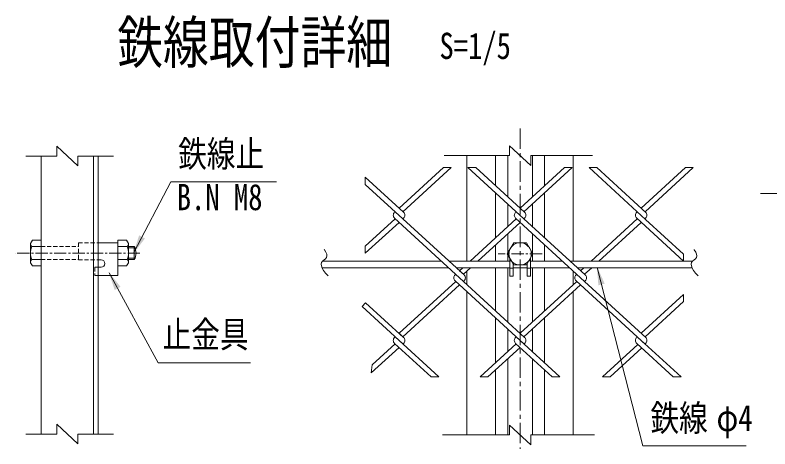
# Model space of a CAD drawing. Units: millimetres, scale not verified, with parts at other scales. Extents: x -4455 to 4455, y -3150 to 3150.
# Drawn here: x 1640 to 3025, y 673 to 1469 of the extents above; entities that cross this region are included whole.
import ezdxf
from ezdxf.enums import TextEntityAlignment as Align

# ---------------------------------------------------------------- set-up
doc = ezdxf.new("R2010")
doc.units = ezdxf.units.MM
doc.header["$LTSCALE"] = 30
for name, pattern in [('USER1', [2, 1.25, -0.25, 0.25, -0.25]), ('USER2', [1.125, 0.75, -0.125, 0.125, -0.125]), ('USER3', [0.375, 0.25, -0.125])]:
    doc.linetypes.add(name, pattern=pattern)
for name, color, linetype, lineweight in [('0-0_D-STR-TXT', 3, 'Continuous', 13), ('0-1_D-STR2', 2, 'Continuous', 13), ('0-2_D-STR-DIM', 4, 'Continuous', 13), ('0-3_D-BMK', 2, 'USER2', 13), ('0-4_D-STR1', 1, 'Continuous', 18), ('0-5_D-STR3', 3, 'Continuous', 13), ('0-F_7詳細', 3, 'Continuous', 18)]:
    doc.layers.add(name, color=color, linetype=linetype, lineweight=lineweight)
doc.layers.add('0-8_D-TTL-TXT', color=7, linetype='Continuous')
doc.styles.add('ＭＳ ゴシック', font='')
doc.styles.get('ＭＳ ゴシック').set_extended_font_data('MS Gothic')

msp = doc.modelspace()

# ---------------------------------------------------------------- linework, layer by layer
at = {"layer": '0-0_D-STR-TXT'}
for points in [[(3007.24, 1141.62), (3358.32, 1141.62), (3455.13, 1292.81)], [(2119.55, 1163.49), (1925.77, 1163.49), (1858.29, 1033.57)], [(2980.73, 678.89), (2791.65, 678.89), (2707.8, 1006.01)], [(2072.26, 831.37), (1902.85, 831.37), (1812.98, 995.99)]]:
    msp.add_lwpolyline(points, dxfattribs=at)
for points in [[(1857.23, 1031.52), (1867.81, 1064.9), (1878.45, 1059.38)], [(1811.88, 998.01), (1833.67, 970.6), (1823.15, 964.85)], [(2707.23, 1008.23), (2721.6, 976.3), (2710, 973.33)]]:
    msp.add_solid(points, dxfattribs=at)
at = {"layer": '0-1_D-STR2', "color": 3}
for p, q in [((2425.81, 1189.45), (2344.44, 1114.89)), ((2440.02, 1189.45), (2351.55, 1108.38)), ((2440.02, 1189.45), (2425.81, 1189.45)), ((2573.58, 1095.36), (2470.89, 1189.45)), ((2485.1, 1189.45), (2470.89, 1189.45)), ((2574.65, 1107.4), (2485.1, 1189.45)), ((2647.84, 1189.45), (2566.47, 1114.89)), ((2662.05, 1189.45), (2573.58, 1108.38)), ((2662.05, 1189.45), (2647.84, 1189.45)), ((2796.67, 1094.37), (2692.92, 1189.45)), ((2707.13, 1189.45), (2692.92, 1189.45)), ((2797.75, 1106.41), (2707.13, 1189.45)), ((2869.87, 1189.45), (2788.5, 1114.89)), ((2884.08, 1189.45), (2795.6, 1108.38)), ((2884.08, 1189.45), (2869.87, 1189.45)), ((2352.62, 1107.4), (2282.55, 1171.6)), ((2282.55, 1171.6), (2282.55, 1158.58)), ((2351.55, 1095.36), (2282.55, 1158.58)), ((2337.34, 1108.38), (2336.27, 1107.4)), ((2337.34, 1108.38), (2336.27, 1107.4)), ((2337.34, 1108.38), (2336.27, 1107.4)), ((2337.34, 1108.38), (2336.27, 1107.4)), ((2559.37, 1108.38), (2558.3, 1107.4)), ((2559.37, 1108.38), (2558.3, 1107.4)), ((2781.39, 1108.38), (2780.32, 1107.4)), ((2781.39, 1108.38), (2780.32, 1107.4)), ((2337.34, 1095.36), (2282.55, 1045.15)), ((2462.56, 980.61), (2336.27, 1096.34)), ((2352.62, 1096.34), (2351.55, 1095.36)), ((2463.63, 992.65), (2351.55, 1095.36)), ((2559.37, 1095.36), (2474.65, 1017.73)), ((2684.59, 980.61), (2558.3, 1096.34)), ((2685.66, 992.65), (2573.58, 1095.36)), ((2781.39, 1095.36), (2696.68, 1017.73)), ((2866.31, 1017.55), (2780.32, 1096.34)), ((2866.31, 1030.57), (2796.67, 1094.37)), ((2344.44, 1088.85), (2282.55, 1032.13)), ((2566.47, 1088.85), (2488.86, 1017.73)), ((2788.5, 1088.85), (2710.89, 1017.73)), ((2461.55, 1005.73), (2455.46, 1000.14)), ((2475.76, 1005.73), (2462.56, 993.63)), ((2683.58, 1005.73), (2677.48, 1000.14)), ((2697.79, 1005.73), (2684.59, 993.63)), ((2448.35, 993.63), (2447.28, 992.65)), ((2448.35, 993.63), (2447.28, 992.65)), ((2670.38, 993.63), (2669.31, 992.65)), ((2670.38, 993.63), (2669.31, 992.65)), ((2448.35, 980.61), (2344.44, 885.39)), ((2455.46, 974.1), (2351.55, 878.88)), ((2573.58, 865.86), (2447.28, 981.59)), ((2463.63, 981.59), (2462.56, 980.61)), ((2574.65, 877.9), (2462.56, 980.61)), ((2670.38, 980.61), (2566.47, 885.39)), ((2677.48, 974.1), (2573.58, 878.88)), ((2796.67, 864.88), (2669.31, 981.59)), ((2685.66, 981.59), (2684.59, 980.61)), ((2797.75, 876.92), (2684.59, 980.61)), ((2866.31, 956.69), (2788.5, 885.39)), ((2866.31, 956.69), (2866.31, 943.67)), ((2283.22, 941.5), (2276.68, 934.46)), ((2352.62, 877.9), (2283.22, 941.5)), ((2866.31, 943.67), (2795.6, 878.88)), ((2351.55, 865.86), (2276.68, 934.46)), ((2337.34, 878.88), (2336.27, 877.9)), ((2337.34, 878.88), (2336.27, 877.9)), ((2417.57, 805.36), (2337.34, 878.88)), ((2352.62, 877.9), (2344.44, 885.39)), ((2639.6, 805.36), (2559.37, 878.88)), ((2781.39, 878.88), (2780.32, 877.9)), ((2781.39, 878.88), (2780.32, 877.9)), ((2861.63, 805.36), (2781.39, 878.88)), ((2344.44, 859.35), (2293.34, 812.52)), ((2337.34, 865.86), (2295.38, 827.41)), ((2403.36, 805.36), (2336.27, 866.84)), ((2352.62, 866.84), (2351.55, 865.86)), ((2559.37, 865.86), (2493.34, 805.36)), ((2625.39, 805.36), (2558.3, 866.84)), ((2574.65, 866.84), (2573.58, 865.86)), ((2782.46, 864.88), (2717.51, 805.36)), ((2789.57, 858.37), (2731.72, 805.36)), ((2847.42, 805.36), (2780.32, 866.84)), ((2788.5, 859.35), (2780.32, 866.84)), ((2796.67, 866.84), (2795.6, 865.86)), ((2796.67, 866.84), (2795.6, 865.86)), ((2295.38, 827.41), (2293.34, 812.52)), ((2417.57, 805.36), (2403.36, 805.36)), ((2639.6, 805.36), (2625.39, 805.36)), ((2731.72, 805.36), (2717.51, 805.36))]:
    msp.add_line(p, q, dxfattribs=at)
at = {"layer": '0-1_D-STR2', "color": 7, "lineweight": 9}
for p, q in [((2588.97, 1122.48), (2588.97, 1081.25)), ((2574.65, 1107.4), (2566.47, 1114.89)), ((2574.65, 1096.34), (2573.58, 1095.36)), ((2204.12, 1017.73), (2422.06, 1017.73)), ((2436.26, 1017.73), (2547.72, 1017.73)), ((2585.22, 1017.73), (2644.08, 1017.73)), ((2658.29, 1017.73), (2882.5, 1017.73)), ((2203.39, 1005.73), (2435.15, 1005.73)), ((2449.36, 1005.73), (2547.72, 1005.73)), ((2553.72, 1005.73), (2579.22, 1005.73)), ((2585.22, 1005.73), (2657.18, 1005.73)), ((2671.39, 1005.73), (2881.78, 1005.73))]:
    msp.add_line(p, q, dxfattribs=at)
at = {"layer": '0-1_D-STR2', "color": 3}
msp.add_lwpolyline([(2566.47, 859.35), (2507.55, 805.36), (2493.34, 805.36)], dxfattribs=at)
for centre, start, end in [((2341.33, 1101.87), 132.5, 227.5), ((2347.55, 1101.87), 312.5, 47.5), ((2563.36, 1101.87), 132.5, 227.5), ((2569.58, 1101.87), 312.5, 47.5), ((2785.39, 1101.87), 132.5, 227.5), ((2791.61, 1101.87), 312.5, 47.5), ((2452.35, 987.12), 132.5, 227.5), ((2458.57, 987.12), 312.5, 47.5), ((2674.38, 987.12), 132.5, 227.5), ((2680.59, 987.12), 312.5, 47.5), ((2341.33, 872.37), 132.5, 227.5), ((2347.55, 872.37), 312.5, 47.5), ((2563.36, 872.37), 132.5, 227.5), ((2569.58, 872.37), 312.5, 47.5), ((2785.39, 872.37), 132.5, 227.5), ((2791.61, 872.37), 312.5, 47.5)]:
    msp.add_arc(centre, 7.5, start, end, dxfattribs=at)
at = {"layer": '0-2_D-STR-DIM'}
for p, q in [((2585.86, 1193.29), (2547.08, 1229.29)), ((2547.08, 1211.29), (2547.08, 1229.29)), ((2547.08, 1211.29), (2427.51, 1211.29)), ((2585.86, 1211.29), (2699.02, 1211.29)), ((2585.86, 1211.29), (2585.86, 1193.29)), ((2547.08, 698.97), (2547.08, 716.97)), ((2585.86, 680.97), (2547.08, 716.97)), ((2547.08, 698.97), (2424.27, 698.97)), ((2585.86, 698.97), (2702.67, 698.97)), ((2585.86, 698.97), (2585.86, 680.97))]:
    msp.add_line(p, q, dxfattribs=at)
at = {"layer": '0-3_D-BMK', "linetype": 'USER1'}
msp.add_line((2566.47, 1260.98), (2566.47, 673.21), dxfattribs=at)
at = {"layer": '0-3_D-BMK'}
for p, q in [((1869.32, 1032.56), (1640.39, 1032.56)), ((2606.77, 1031.08), (2526.12, 1031.08))]:
    msp.add_line(p, q, dxfattribs=at)
at = {"layer": '0-4_D-STR1'}
for p, q in [((1688, 1210.56), (1688, 700.45)), ((1784, 1210.56), (1784, 700.45)), ((1793, 1210.56), (1793, 700.45)), ((2468.97, 1211.29), (2468.97, 1017.73)), ((2521.47, 1211.29), (2521.47, 1156.12)), ((2543.97, 1211.29), (2543.97, 1135.5)), ((2588.97, 1211.29), (2588.97, 1135.5)), ((2611.47, 1211.29), (2611.47, 1156.12)), ((2663.97, 1211.29), (2663.97, 1017.73)), ((2521.47, 1143.1), (2521.47, 1060.63)), ((2611.47, 1143.1), (2611.47, 1060.63)), ((2543.97, 1122.48), (2543.97, 1081.25)), ((2543.97, 1068.23), (2543.97, 1017.73)), ((2588.97, 1068.23), (2588.97, 1017.73)), ((2521.47, 1047.61), (2521.47, 1017.73)), ((2611.47, 1047.61), (2611.47, 1017.73)), ((2468.97, 999.5), (2468.97, 974.74)), ((2521.47, 1005.73), (2521.47, 926.63)), ((2543.97, 1005.73), (2543.97, 906.01)), ((2588.97, 1005.73), (2588.97, 906.01)), ((2611.47, 1005.73), (2611.47, 926.63)), ((2663.97, 999.5), (2663.97, 974.74)), ((2468.97, 961.72), (2468.97, 698.97)), ((2663.97, 961.72), (2663.97, 698.97)), ((2521.47, 913.61), (2521.47, 831.14)), ((2611.47, 913.61), (2611.47, 831.14)), ((2543.97, 892.99), (2543.97, 851.76)), ((2588.97, 892.99), (2588.97, 851.76)), ((2543.97, 838.74), (2543.97, 698.97)), ((2588.97, 838.74), (2588.97, 698.97)), ((2521.47, 818.12), (2521.47, 698.97)), ((2611.47, 818.12), (2611.47, 698.97))]:
    msp.add_line(p, q, dxfattribs=at)
at = {"layer": '0-5_D-STR3'}
for p, q in [((1668.8, 1050.32), (1672.13, 1056.08)), ((1672.13, 1056.08), (1688, 1056.08)), ((1688, 1009.04), (1688, 1056.08)), ((1829.06, 1009.04), (1829.06, 1056.08)), ((1668.8, 1014.8), (1668.8, 1050.32)), ((1670.86, 1044.56), (1688, 1044.56)), ((1793, 1051.52), (1829.06, 1051.52)), ((1829.06, 1051.52), (1829.06, 991.52)), ((1846.2, 1044.56), (1829.06, 1044.56)), ((1848.26, 1014.8), (1848.26, 1050.32)), ((1848.26, 1044.56), (1858.92, 1044.56)), ((1858.92, 1020.56), (1858.92, 1044.56)), ((1668.8, 1014.8), (1672.13, 1009.04)), ((1670.86, 1020.56), (1688, 1020.56)), ((1793, 1020.02), (1798.31, 1020.02)), ((1846.2, 1020.56), (1829.06, 1020.56)), ((1848.26, 1014.8), (1844.94, 1009.04)), ((1848.26, 1020.56), (1858.92, 1020.56)), ((2547.72, 1022.82), (2547.72, 990.04)), ((2550.19, 1018.54), (2547.72, 1018.54)), ((2579.22, 1012.43), (2579.22, 990.04)), ((2582.75, 1018.54), (2585.22, 1018.54)), ((2585.22, 1022.82), (2585.22, 990.04)), ((1672.13, 1009.04), (1688, 1009.04)), ((1793, 1006.52), (1798.31, 1006.52)), ((1844.94, 1009.04), (1829.06, 1009.04)), ((2553.72, 1005.04), (2547.72, 1005.04)), ((2579.22, 1005.04), (2585.22, 1005.04)), ((1793, 991.52), (1829.06, 991.52)), ((2579.22, 990.04), (2585.22, 990.04))]:
    msp.add_line(p, q, dxfattribs=at)
at = {"layer": '0-5_D-STR3', "color": 1, "linetype": 'USER3'}
for p, q in [((1688, 1044.56), (1756.46, 1044.56)), ((1756.46, 1051.52), (1756.46, 1020.02)), ((1756.46, 1051.52), (1793, 1051.52)), ((1688, 1020.56), (1756.46, 1020.56)), ((1756.46, 1020.02), (1793, 1020.02)), ((1786.46, 1006.52), (1793, 1006.52)), ((1786.46, 1006.52), (1786.46, 991.52)), ((1786.46, 991.52), (1793, 991.52))]:
    msp.add_line(p, q, dxfattribs=at)
at = {"layer": '0-5_D-STR3', "color": 1}
for p, q in [((1848.26, 1042.16), (1860.13, 1042.16)), ((1848.26, 1022.96), (1860.13, 1022.96))]:
    msp.add_line(p, q, dxfattribs=at)
at = {"layer": '0-5_D-STR3'}
for points in [[(1848.26, 1050.32), (1844.94, 1056.08), (1829.06, 1056.08)], [(2553.72, 1012.43), (2553.72, 990.04), (2547.72, 990.04)]]:
    msp.add_lwpolyline(points, dxfattribs=at)
msp.add_lwpolyline([(2542.95, 1031.08), (2554.71, 1051.45), (2578.23, 1051.45), (2589.99, 1031.08), (2578.23, 1010.71), (2554.71, 1010.71)], close=True, dxfattribs=at)
msp.add_circle((2566.47, 1031.08), 20.4, dxfattribs=at)
for centre, radius, start, end in [((1677.89, 1050.32), 9.09, 180, 219.3382), ((1704.8, 1032.56), 36, 160.52878, 199.47122), ((1839.17, 1050.32), 9.09, 320.6618, 0), ((1812.26, 1032.56), 36, 340.52878, 19.47122), ((1838.14, 1032.56), 24, 330, 30), ((1677.89, 1014.8), 9.09, 140.6618, 180), ((1798.31, 1013.27), 6.75, 270, 90), ((1839.17, 1014.8), 9.09, 0, 39.3382)]:
    msp.add_arc(centre, radius, start, end, dxfattribs=at)
at = {"layer": '0-F_7詳細', "color": 4}
for p, q in [((1755.58, 1192.56), (1716.81, 1228.56)), ((1716.81, 1210.56), (1716.81, 1228.56)), ((1716.81, 1210.56), (1660.24, 1210.56)), ((1755.58, 1210.56), (1820.85, 1210.56)), ((1755.58, 1210.56), (1755.58, 1192.56)), ((1716.81, 700.45), (1716.81, 718.45)), ((1755.58, 682.45), (1716.81, 718.45)), ((1716.81, 700.45), (1660.24, 700.45)), ((1755.58, 700.45), (1820.85, 700.45)), ((1755.58, 700.45), (1755.58, 682.45))]:
    msp.add_line(p, q, dxfattribs=at)
at = {"layer": '0-F_7詳細'}
for p, q in [((2796.67, 1096.34), (2795.6, 1095.36)), ((2282.55, 1045.15), (2282.55, 1032.13)), ((2866.31, 1030.57), (2866.31, 1017.55)), ((2463.63, 992.65), (2455.46, 1000.14)), ((2559.37, 878.88), (2558.3, 877.9)), ((2559.37, 878.88), (2558.3, 877.9)), ((2861.63, 805.36), (2847.42, 805.36))]:
    msp.add_line(p, q, dxfattribs=at)
at = {"layer": '0-F_7詳細', "color": 7, "lineweight": 9}
msp.add_line((1793, 884.21), (1793, 1004.21), dxfattribs=at)
at = {"layer": '0-F_7詳細', "color": 4}
for points in [[(2207.19, 1038.82), (2207.51, 1038.43), (2210.17, 1034.23), (2211.74, 1030.47), (2212.21, 1027.16), (2211.58, 1024.28), (2209.86, 1021.85), (2207.04, 1019.86), (2204.21, 1017.86), (2202.46, 1015.37), (2201.78, 1012.42), (2202.17, 1008.99), (2203.64, 1005.08), (2206.18, 1000.7), (2209.79, 995.84), (2214.48, 990.5)], [(2885.58, 1038.82), (2885.89, 1038.43), (2888.55, 1034.23), (2890.12, 1030.47), (2890.59, 1027.16), (2889.96, 1024.28), (2888.24, 1021.85), (2885.42, 1019.86), (2882.6, 1017.86), (2880.84, 1015.37), (2880.16, 1012.42), (2880.55, 1008.99), (2882.02, 1005.08), (2884.56, 1000.7), (2888.17, 995.84), (2892.86, 990.5)]]:
    msp.add_lwpolyline(points, dxfattribs=at)

# ---------------------------------------------------------------- texts
at = {"layer": '0-0_D-STR-TXT', "style": 'ＭＳ ゴシック', "width": 0.8}
for s, p in [('鉄線止', (1939.4, 1176.09)), ('B.N M8', (1936.84, 1096.78)), ('止金具', (1910.88, 844.66)), ('鉄線', (2805.39, 691.52)), ('φ4', (2926.69, 691.52))]:
    msp.add_text(s, height=48.17, dxfattribs=at).set_placement(p, align=Align.BOTTOM_LEFT)
at = {"layer": '0-8_D-TTL-TXT', "style": 'ＭＳ ゴシック', "width": 0.8}
msp.add_text('鉄線取付詳細', height=76.98, dxfattribs=at).set_placement((1827.66, 1357.67), align=Align.BOTTOM_LEFT)
at = {"layer": '0-8_D-TTL-TXT', "color": 3, "style": 'ＭＳ ゴシック', "width": 0.8}
msp.add_text('S=1/5', height=48.17, dxfattribs=at).set_placement((2418.52, 1374.16), align=Align.BOTTOM_LEFT)

doc.saveas('drawing.dxf')
